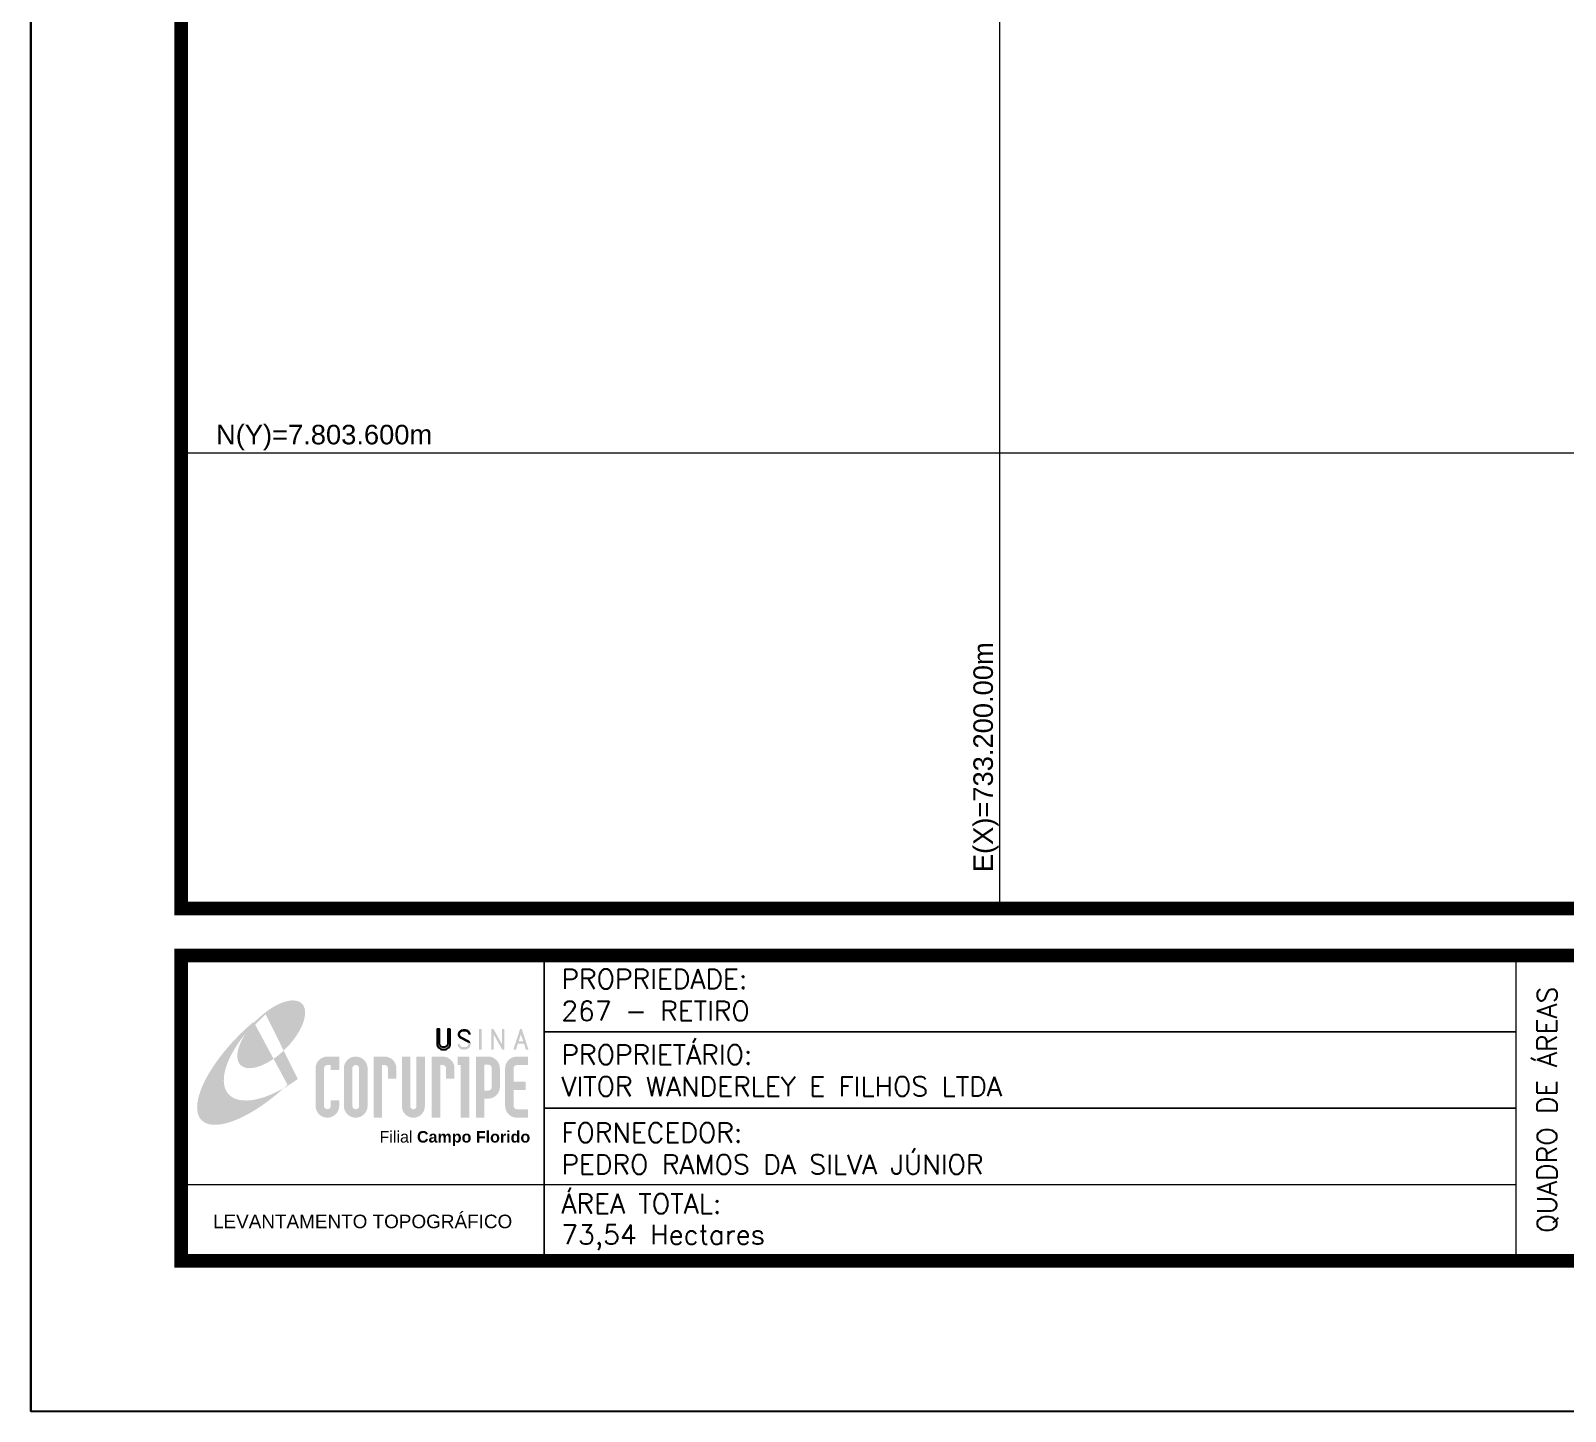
# Model space of a CAD drawing. Header units: millimetres. Extents: x 732555 to 734655, y 7802962 to 7805932.
# Drawn here: x 732555 to 733576, y 7802962 to 7803881 of the extents above; entities that cross this region are included whole.
import ezdxf
from ezdxf.enums import TextEntityAlignment as Align

# ---------------------------------------------------------------- set-up
doc = ezdxf.new("R2010")
doc.units = ezdxf.units.MM
doc.linetypes.add('LIN0', pattern=[0])
doc.layers.add('MALHA', color=8, linetype='Continuous', lineweight=9)
doc.layers.add('MARGEM', color=5, linetype='Continuous')
doc.styles.add('arial', font='arial.ttf')
doc.styles.add('Simplex', font='simplex.shx')
doc.styles.get("Standard").update_dxf_attribs({"font": 'arial.ttf'})

# ---------------------------------------------------------------- blocks, each defined once
blk = doc.blocks.new('A$C78F83FB3')
at = {"layer": 'MARGEM'}
h = blk.add_hatch(color=20, dxfattribs=at)
edge = h.paths.add_edge_path()
edge.add_ellipse((19.49, 23.77), major_axis=(-6.68, -6.67), ratio=0.469426, start_angle=292.7328, end_angle=601.2579)
edge.add_ellipse((22.83, 22.05), major_axis=(12.64, 11.29), ratio=0.457614, start_angle=79.9069, end_angle=107.9139)
edge = h.paths.add_edge_path()
edge.add_ellipse((18.28, 18.7), major_axis=(13.95, 13.59), ratio=0.386848, start_angle=63.9612, end_angle=264.5993)
edge.add_ellipse((22.83, 22.05), major_axis=(12.64, 11.29), ratio=0.457614, start_angle=107.9139, end_angle=245.1182, ccw=False)
edge.add_ellipse((19.49, 23.77), major_axis=(-6.68, -6.67), ratio=0.469426, start_angle=241.2579, end_angle=292.7328, ccw=False)
for color, points in [(20, [(15.46, 26.12), (14.17, 24.81), (14.06, 24.24), (14.39, 23.97), (14.67, 24.54), (19.47, 29.32), (18.48, 28.66), (17.31, 27.78)]), (7, [(58.42, 24.9), (57.9, 24.9), (57.9, 21.73, -0.414214), (57.15, 20.98), (56.84, 20.98, -0.414214), (56.09, 21.73), (56.09, 24.9), (55.57, 24.9), (55.57, 21.73, 0.414214), (56.84, 20.46), (57.15, 20.46, 0.414214), (58.42, 21.73)]), (7, [(61.7, 24.9), (61.23, 24.9, 0.396318), (60.04, 23.78), (60.04, 23.72, 0.151912), (60.39, 22.97), (60.46, 22.92), (62.18, 22), (62.85, 21.83, 0.12407), (62.51, 22.42), (60.75, 23.36, -0.13192), (60.56, 23.77, -0.385578), (61.23, 24.37), (61.7, 24.37, -0.414214), (62.37, 23.7), (62.89, 23.7, 0.414214)]), (7, [(62.37, 23.7), (62.89, 23.7, 0.414214), (61.7, 24.9), (61.23, 24.9, 0.396318), (60.04, 23.78), (60.04, 23.72, 0.151912), (60.39, 22.97), (60.46, 22.92), (62.18, 22), (62.18, 22, -0.131921), (62.37, 21.59, -0.385578), (61.7, 20.98), (61.23, 20.98, -0.414214), (60.56, 21.65), (60.04, 21.65, 0.414214), (61.23, 20.46), (61.7, 20.46, 0.402546), (62.89, 21.61, 0.165292), (62.51, 22.42), (60.75, 23.36, -0.13192), (60.56, 23.77, -0.385578), (61.23, 24.37), (61.7, 24.37, -0.414214)]), (7, [(30.97, 12.46), (29.13, 12.46), (29.13, 8.21, 1), (34.29, 8.21), (34.29, 9.41), (32.45, 9.41), (32.45, 8.21, -1), (30.97, 8.21)])]:
    blk.add_hatch(color=color, dxfattribs=at).paths.add_polyline_path(points)
h = blk.add_hatch(color=7, dxfattribs=at)
h.paths.add_polyline_path([(65.24, 24.9), (64.72, 24.9), (64.72, 20.46), (65.24, 20.46)])
h.paths.add_polyline_path([(67.38, 20.46), (67.9, 20.46), (67.9, 23.74), (69.74, 20.46), (70.23, 20.46), (70.23, 24.9), (69.71, 24.9), (69.71, 21.58), (67.85, 24.9), (67.38, 24.9)])
h.paths.add_polyline_path([(72.17, 20.46), (72.72, 20.46), (73.14, 21.73), (74.49, 21.73), (74.9, 20.46), (75.45, 20.46), (74, 24.9), (73.62, 24.9)])
h.paths.add_polyline_path([(73.81, 23.8), (74.32, 22.25), (73.31, 22.25)], flags=16)
h = blk.add_hatch(color=7, dxfattribs=at)
h.paths.add_polyline_path([(31.71, 18.93, 0.414214), (29.13, 16.35), (29.13, 12.46), (30.97, 12.46), (30.97, 16.35, -0.414214), (31.71, 17.09), (32.45, 17.09), (32.45, 16.02), (34.29, 16.02), (34.29, 18.93)])
h.paths.add_polyline_path([(44.15, 17.09, -0.414214), (44.89, 16.35), (44.89, 14.1), (46.72, 14.1), (46.72, 16.17, 0.433937), (44.15, 18.93), (41.77, 18.93), (41.77, 12.46), (43.61, 12.46), (43.61, 17.09)])
h.paths.add_polyline_path([(43.61, 12.46), (41.77, 12.46), (41.77, 5.62), (43.61, 5.62)])
h.paths.add_polyline_path([(47.92, 12.46), (49.75, 12.46), (49.75, 18.93), (47.92, 18.93)])
h.paths.add_polyline_path([(52.91, 18.93), (51.08, 18.93), (51.08, 12.46), (52.91, 12.46)])
h.paths.add_polyline_path([(51.08, 8.12, -1), (49.75, 8.12), (49.75, 12.46), (47.92, 12.46), (47.92, 8.12, 1), (52.91, 8.12), (52.91, 12.46), (51.08, 12.46)])
h.paths.add_polyline_path([(54.41, 12.46), (56.25, 12.46), (56.25, 17.09), (56.79, 17.09, -0.414214), (57.53, 16.35), (57.53, 14.1), (59.36, 14.1), (59.36, 16.17, 0.433937), (56.79, 18.93), (54.41, 18.93)])
h.paths.add_polyline_path([(56.25, 12.46), (54.41, 12.46), (54.41, 5.62), (56.25, 5.62)])
h.paths.add_polyline_path([(60.73, 12.46), (62.58, 12.46), (62.58, 18.93), (60.02, 18.93), (60.02, 17.08), (60.73, 17.08)])
h.paths.add_polyline_path([(62.58, 12.46), (60.73, 12.46), (60.73, 5.62), (62.58, 5.62)])
h.paths.add_polyline_path([(64.06, 12.46), (65.82, 12.46), (65.82, 17.17), (66.66, 17.17, -0.450417), (67.48, 16.25), (67.48, 12.46), (69.24, 12.46, 0.002307), (69.24, 12.48, 0.005282), (69.23, 12.54, -0.000938), (69.23, 12.53), (69.23, 16.17, 0.433937), (66.66, 18.93), (64.06, 18.93)])
h.paths.add_polyline_path([(64.06, 5.62), (65.82, 5.62), (65.82, 9.77), (66.66, 9.77, 0.426056), (69.24, 12.46), (67.48, 12.46), (67.48, 12.45, -0.450417), (66.66, 11.53), (65.82, 11.53), (65.82, 12.46), (64.06, 12.46)])
h.paths.add_polyline_path([(70.37, 12.46), (74.87, 12.46), (74.87, 13.44), (72.21, 13.44), (72.21, 16.35, -0.414214), (72.95, 17.09), (75.38, 17.09), (75.38, 18.93), (72.95, 18.93, 0.414214), (70.37, 16.35)])
h.paths.add_polyline_path([(72.21, 11.62), (74.87, 11.62), (74.87, 12.46), (70.37, 12.46), (70.37, 8.21, 0.414214), (72.95, 5.62), (75.38, 5.62), (75.38, 7.47), (72.95, 7.47, -0.414214), (72.21, 8.21)])
h = blk.add_hatch(color=7, dxfattribs=at)
h.paths.add_polyline_path([(35.29, 16.35), (35.29, 8.21, 1), (40.46, 8.21, 0.016978), (40.45, 8.38), (40.45, 16.17, 0.433937), (37.88, 18.93), (37.87, 18.93, 0.41391)])
h.paths.add_polyline_path([(38.62, 16.35), (38.62, 8.21, -1), (37.13, 8.21), (37.13, 16.35, -1)], flags=16)
at = {"layer": 'MARGEM', "color": 7}
blk.add_lwpolyline([(58.42, 24.9), (57.9, 24.9), (57.9, 21.73, -0.414214), (57.15, 20.98), (56.84, 20.98, -0.414214), (56.09, 21.73), (56.09, 24.9), (55.57, 24.9), (55.57, 21.73, 0.414214), (56.84, 20.46), (57.15, 20.46, 0.414214), (58.42, 21.73), (58.42, 24.9)], format="xyb", close=True, dxfattribs=at)
at = {"layer": 'MARGEM', "color": 252, "insert": (43.05, 2.72), "char_height": 2.5, "width": 33.0271, "attachment_point": 1, "style": 'arial'}
blk.add_mtext('Filial {\\fArial|b1|i0|c0|p34;Campo Florido}', dxfattribs=at)

msp = doc.modelspace()

# ---------------------------------------------------------------- linework, layer by layer
at = {"layer": 'MALHA', "linetype": 'Continuous'}
for p, q in [((733200, 7803296.8), (733200, 7804094.9)), ((732655.3, 7803600), (734555.3, 7803600))]:
    msp.add_line(p, q, dxfattribs=at)
at = {"layer": 'MARGEM', "color": 174, "linetype": 'LIN0'}
msp.add_line((732555.3, 7802962.4), (732555.3, 7805932.4), dxfattribs=at)
at = {"layer": 'MARGEM', "color": 174, "linetype": 'LIN0', "flags": 128}
msp.add_lwpolyline([(734655.3, 7802962.4), (734655.3, 7805932.4), (732555.3, 7805932.4), (732555.3, 7802962.4)], close=True, dxfattribs=at)
at = {"layer": 'MARGEM', "color": 174, "linetype": 'LIN0', "const_width": 9.09, "flags": 128}
for points in [[(734555.3, 7803296.8), (734555.3, 7805832.4), (732655.3, 7805832.4), (732655.3, 7803296.8)], [(732655.3, 7803265.7), (734555.3, 7803265.7), (734555.3, 7803062.4), (732655.3, 7803062.4)]]:
    msp.add_lwpolyline(points, close=True, dxfattribs=at)
at = {"layer": 'MARGEM', "color": 174, "linetype": 'LIN0', "flags": 128}
for points, const_width in [([(732896.9, 7803265.7), (732896.9, 7803062.4)], 1.01), ([(732896.9, 7803265.7), (732896.9, 7803064.2)], 1), ([(733543.4, 7803265.7), (733543.4, 7803064.9)], 1.01), ([(732896.9, 7803214.8), (733543.4, 7803214.8)], 1.01), ([(732896.9, 7803164), (733543.4, 7803164)], 1.01), ([(732655.3, 7803113.2), (733543.4, 7803113.2)], 1.01)]:
    msp.add_lwpolyline(points, dxfattribs=dict(at, const_width=const_width))

# ---------------------------------------------------------------- block references
at = {"layer": 'MARGEM', "linetype": 'ByBlock', "xscale": 3.058005429693808, "yscale": 3.058005429693808, "zscale": 3.058005429693808}
msp.add_blockref('A$C78F83FB3', (732655.7, 7803140.5), dxfattribs=at)

# ---------------------------------------------------------------- texts
at = {"layer": 'MALHA'}
msp.add_text('N(Y)=7.803.600m', height=13, dxfattribs=at).set_placement((732822.4, 7803612.2), align=Align.MIDDLE_RIGHT)
msp.add_text('E(X)=733.200.00m', height=13, rotation=90, dxfattribs=at).set_placement((733188.9, 7803474), align=Align.MIDDLE_RIGHT)
at = {"layer": 'MARGEM', "color": 7, "linetype": 'Continuous', "lineweight": 9, "style": 'Simplex'}
for s, p in [('PROPRIEDADE:', (732908.3, 7803256.5)), ('PROPRIETÁRIO:', (732908.3, 7803206.2)), ('FORNECEDOR:', (732908.3, 7803154.3)), ('ÁREA TOTAL:', (732908.3, 7803107))]:
    msp.add_text(s, height=13, dxfattribs=at).set_placement(p, align=Align.TOP_LEFT)
at = {"layer": 'MARGEM', "color": 7, "linetype": 'Continuous', "style": 'Simplex'}
for s, p in [('267 - RETIRO', (732908.3, 7803235.3)), ('VITOR WANDERLEY E FILHOS LTDA', (732908.3, 7803185)), ('PEDRO RAMOS DA SILVA JÚNIOR', (732908.3, 7803133.1)), ('73,54 Hectares', (732908.3, 7803086.5))]:
    msp.add_text(s, height=13, dxfattribs=at).set_placement(p, align=Align.TOP_LEFT)
msp.add_text('QUADRO DE ÁREAS', height=13, rotation=90, dxfattribs=at).set_placement((733564, 7803163.1), align=Align.MIDDLE_CENTER)
at = {"layer": 'MARGEM', "color": 7, "linetype": 'ByBlock'}
msp.add_text('LEVANTAMENTO TOPOGRÁFICO', height=9, dxfattribs=at).set_placement((732776.1, 7803088.7), align=Align.MIDDLE_CENTER)

doc.saveas('drawing.dxf')
